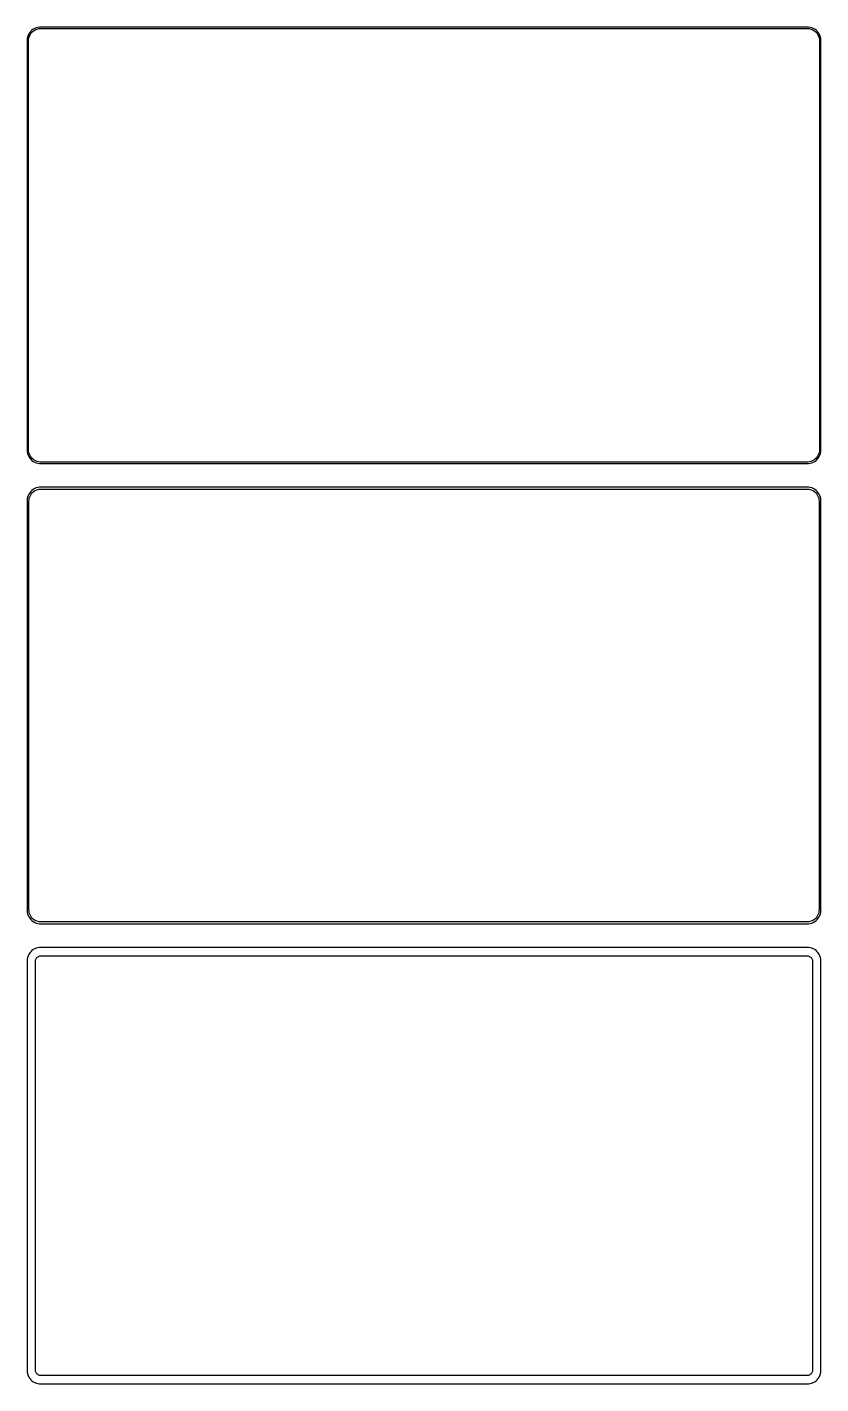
# Model space of a CAD drawing. Header units: metres. Extents: x -150 to 150, y 440 to 952.
import ezdxf

# ---------------------------------------------------------------- set-up
doc = ezdxf.new("R2010")
doc.units = ezdxf.units.M

msp = doc.modelspace()

# ---------------------------------------------------------------- linework, layer by layer
for p, q in [((-149.649, 949.341), (-149.843, 948.743)), ((-149.382, 949.909), (-149.649, 949.341)), ((-149.045, 950.439), (-149.382, 949.909)), ((-149.166, 948.999), (-148.912, 949.538)), ((-148.645, 950.923), (-149.045, 950.439)), ((-148.912, 949.538), (-148.593, 950.042)), ((-148.187, 951.353), (-148.645, 950.923)), ((-148.593, 950.042), (-148.213, 950.502)), ((-148.213, 950.502), (-147.778, 950.91)), ((-147.679, 951.722), (-148.187, 951.353)), ((-147.778, 950.91), (-147.295, 951.261)), ((-147.129, 952.024), (-147.679, 951.722)), ((-147.295, 951.261), (-146.772, 951.548)), ((-146.545, 952.255), (-147.129, 952.024)), ((-146.772, 951.548), (-146.218, 951.768)), ((-145.937, 952.411), (-146.545, 952.255)), ((-146.218, 951.768), (-145.64, 951.916)), ((-145.314, 952.49), (-145.937, 952.411)), ((-145.64, 951.916), (-145.048, 951.991)), ((145.314, 952.49), (-145.314, 952.49)), ((-145.048, 951.991), (145.048, 951.991)), ((145.048, 951.991), (145.64, 951.916)), ((145.937, 952.411), (145.314, 952.49)), ((145.64, 951.916), (146.218, 951.768)), ((146.545, 952.255), (145.937, 952.411)), ((146.218, 951.768), (146.772, 951.548)), ((147.129, 952.024), (146.545, 952.255)), ((146.772, 951.548), (147.295, 951.261)), ((147.679, 951.722), (147.129, 952.024)), ((147.295, 951.261), (147.778, 950.91)), ((148.187, 951.353), (147.679, 951.722)), ((147.778, 950.91), (148.213, 950.502)), ((148.645, 950.923), (148.187, 951.353)), ((148.213, 950.502), (148.593, 950.042)), ((148.593, 950.042), (148.912, 949.538)), ((149.045, 950.439), (148.645, 950.923)), ((148.912, 949.538), (149.166, 948.999)), ((149.382, 949.909), (149.045, 950.439)), ((149.649, 949.341), (149.382, 949.909)), ((149.843, 948.743), (149.649, 949.341)), ((-149.961, 948.127), (-150, 947.5)), ((-150, 947.5), (-150, 792.5)), ((-149.843, 948.743), (-149.961, 948.127)), ((-149.5, 947.25), (-149.463, 947.845)), ((-149.5, 792.75), (-149.5, 947.25)), ((-149.463, 947.845), (-149.351, 948.431)), ((-149.351, 948.431), (-149.166, 948.999)), ((149.166, 948.999), (149.351, 948.431)), ((149.351, 948.431), (149.463, 947.845)), ((149.463, 947.845), (149.5, 947.25)), ((149.5, 947.25), (149.5, 792.75)), ((149.961, 948.127), (149.843, 948.743)), ((150, 947.5), (149.961, 948.127)), ((150, 792.5), (150, 947.5)), ((-150, 792.5), (-149.961, 791.873)), ((-149.961, 791.873), (-149.843, 791.257)), ((-149.843, 791.257), (-149.649, 790.659)), ((-149.649, 790.659), (-149.382, 790.091)), ((-149.463, 792.155), (-149.5, 792.75)), ((-149.351, 791.569), (-149.463, 792.155)), ((-149.382, 790.091), (-149.045, 789.561)), ((-149.166, 791.001), (-149.351, 791.569)), ((-148.912, 790.462), (-149.166, 791.001)), ((-148.593, 789.958), (-148.912, 790.462)), ((148.912, 790.462), (148.593, 789.958)), ((149.166, 791.001), (148.912, 790.462)), ((149.045, 789.561), (149.382, 790.091)), ((149.351, 791.569), (149.166, 791.001)), ((149.463, 792.155), (149.351, 791.569)), ((149.382, 790.091), (149.649, 790.659)), ((149.5, 792.75), (149.463, 792.155)), ((149.649, 790.659), (149.843, 791.257)), ((149.843, 791.257), (149.961, 791.873)), ((149.961, 791.873), (150, 792.5)), ((-149.045, 789.561), (-148.645, 789.077)), ((-148.645, 789.077), (-148.187, 788.647)), ((-148.213, 789.498), (-148.593, 789.958)), ((-147.778, 789.09), (-148.213, 789.498)), ((-148.187, 788.647), (-147.679, 788.278)), ((-147.295, 788.739), (-147.778, 789.09)), ((-147.679, 788.278), (-147.129, 787.976)), ((-146.772, 788.452), (-147.295, 788.739)), ((-147.129, 787.976), (-146.545, 787.745)), ((-146.218, 788.232), (-146.772, 788.452)), ((-146.545, 787.745), (-145.937, 787.589)), ((-145.64, 788.084), (-146.218, 788.232)), ((-145.937, 787.589), (-145.314, 787.51)), ((-145.048, 788.009), (-145.64, 788.084)), ((-145.314, 787.51), (145.314, 787.51)), ((145.048, 788.009), (-145.048, 788.009)), ((145.64, 788.084), (145.048, 788.009)), ((145.314, 787.51), (145.937, 787.589)), ((146.218, 788.232), (145.64, 788.084)), ((145.937, 787.589), (146.545, 787.745)), ((146.772, 788.452), (146.218, 788.232)), ((146.545, 787.745), (147.129, 787.976)), ((147.295, 788.739), (146.772, 788.452)), ((147.129, 787.976), (147.679, 788.278)), ((147.778, 789.09), (147.295, 788.739)), ((147.679, 788.278), (148.187, 788.647)), ((148.213, 789.498), (147.778, 789.09)), ((148.187, 788.647), (148.645, 789.077)), ((148.593, 789.958), (148.213, 789.498)), ((148.645, 789.077), (149.045, 789.561)), ((-149.843, 774.743), (-149.961, 774.127)), ((-149.649, 775.341), (-149.843, 774.743)), ((-149.382, 775.909), (-149.649, 775.341)), ((-149.045, 776.439), (-149.382, 775.909)), ((-149.185, 774.389), (-149.007, 774.935)), ((-148.645, 776.923), (-149.045, 776.439)), ((-149.007, 774.935), (-148.762, 775.456)), ((-148.762, 775.456), (-148.454, 775.941)), ((-148.187, 777.353), (-148.645, 776.923)), ((-148.454, 775.941), (-148.088, 776.384)), ((-147.679, 777.722), (-148.187, 777.353)), ((-148.088, 776.384), (-147.668, 776.778)), ((-147.129, 778.024), (-147.679, 777.722)), ((-147.668, 776.778), (-147.203, 777.116)), ((-147.203, 777.116), (-146.699, 777.393)), ((-146.545, 778.255), (-147.129, 778.024)), ((-146.699, 777.393), (-146.165, 777.604)), ((-145.937, 778.411), (-146.545, 778.255)), ((-146.165, 777.604), (-145.608, 777.747)), ((-145.314, 778.49), (-145.937, 778.411)), ((-145.608, 777.747), (-145.037, 777.819)), ((145.314, 778.49), (-145.314, 778.49)), ((-145.037, 777.819), (145.037, 777.819)), ((145.037, 777.819), (145.608, 777.747)), ((145.937, 778.411), (145.314, 778.49)), ((145.608, 777.747), (146.165, 777.604)), ((146.545, 778.255), (145.937, 778.411)), ((146.165, 777.604), (146.699, 777.393)), ((147.129, 778.024), (146.545, 778.255)), ((146.699, 777.393), (147.203, 777.116)), ((147.679, 777.722), (147.129, 778.024)), ((147.203, 777.116), (147.668, 776.778)), ((147.668, 776.778), (148.088, 776.384)), ((148.187, 777.353), (147.679, 777.722)), ((148.088, 776.384), (148.454, 775.941)), ((148.645, 776.923), (148.187, 777.353)), ((148.454, 775.941), (148.762, 775.456)), ((149.045, 776.439), (148.645, 776.923)), ((148.762, 775.456), (149.007, 774.935)), ((149.007, 774.935), (149.185, 774.389)), ((149.382, 775.909), (149.045, 776.439)), ((149.649, 775.341), (149.382, 775.909)), ((149.843, 774.743), (149.649, 775.341)), ((149.961, 774.127), (149.843, 774.743)), ((-149.961, 774.127), (-150, 773.5)), ((-150, 773.5), (-150, 618.5)), ((-149.328, 773.25), (-149.292, 773.824)), ((-149.328, 618.75), (-149.328, 773.25)), ((-149.292, 773.824), (-149.185, 774.389)), ((149.185, 774.389), (149.292, 773.824)), ((149.292, 773.824), (149.328, 773.25)), ((149.328, 773.25), (149.328, 618.75)), ((150, 773.5), (149.961, 774.127)), ((150, 618.5), (150, 773.5)), ((-150, 618.5), (-149.961, 617.873)), ((-149.961, 617.873), (-149.843, 617.257)), ((-149.843, 617.257), (-149.649, 616.659)), ((-149.649, 616.659), (-149.382, 616.091)), ((-149.382, 616.091), (-149.045, 615.561)), ((-149.292, 618.176), (-149.328, 618.75)), ((-149.185, 617.611), (-149.292, 618.176)), ((-149.007, 617.065), (-149.185, 617.611)), ((-148.762, 616.544), (-149.007, 617.065)), ((-148.454, 616.059), (-148.762, 616.544)), ((-148.088, 615.616), (-148.454, 616.059)), ((-147.668, 615.222), (-148.088, 615.616)), ((148.088, 615.616), (147.668, 615.222)), ((148.454, 616.059), (148.088, 615.616)), ((148.762, 616.544), (148.454, 616.059)), ((149.007, 617.065), (148.762, 616.544)), ((149.185, 617.611), (149.007, 617.065)), ((149.045, 615.561), (149.382, 616.091)), ((149.292, 618.176), (149.185, 617.611)), ((149.328, 618.75), (149.292, 618.176)), ((149.382, 616.091), (149.649, 616.659)), ((149.649, 616.659), (149.843, 617.257)), ((149.843, 617.257), (149.961, 617.873)), ((149.961, 617.873), (150, 618.5)), ((-149.045, 615.561), (-148.645, 615.077)), ((-148.645, 615.077), (-148.187, 614.647)), ((-148.187, 614.647), (-147.679, 614.278)), ((-147.679, 614.278), (-147.129, 613.976)), ((-147.203, 614.884), (-147.668, 615.222)), ((-146.699, 614.607), (-147.203, 614.884)), ((-147.129, 613.976), (-146.545, 613.745)), ((-146.165, 614.396), (-146.699, 614.607)), ((-146.545, 613.745), (-145.937, 613.589)), ((-145.608, 614.253), (-146.165, 614.396)), ((-145.937, 613.589), (-145.314, 613.51)), ((-145.037, 614.181), (-145.608, 614.253)), ((-145.314, 613.51), (145.314, 613.51)), ((145.037, 614.181), (-145.037, 614.181)), ((145.608, 614.253), (145.037, 614.181)), ((145.314, 613.51), (145.937, 613.589)), ((146.165, 614.396), (145.608, 614.253)), ((145.937, 613.589), (146.545, 613.745)), ((146.699, 614.607), (146.165, 614.396)), ((146.545, 613.745), (147.129, 613.976)), ((147.203, 614.884), (146.699, 614.607)), ((147.129, 613.976), (147.679, 614.278)), ((147.668, 615.222), (147.203, 614.884)), ((147.679, 614.278), (148.187, 614.647)), ((148.187, 614.647), (148.645, 615.077)), ((148.645, 615.077), (149.045, 615.561)), ((-149.843, 600.743), (-149.961, 600.127)), ((-149.649, 601.341), (-149.843, 600.743)), ((-149.382, 601.909), (-149.649, 601.341)), ((-149.045, 602.439), (-149.382, 601.909)), ((-148.645, 602.923), (-149.045, 602.439)), ((-148.187, 603.353), (-148.645, 602.923)), ((-147.679, 603.722), (-148.187, 603.353)), ((-147.129, 604.024), (-147.679, 603.722)), ((-146.545, 604.255), (-147.129, 604.024)), ((-146.711, 600.027), (-146.599, 600.266)), ((-146.599, 600.266), (-146.457, 600.49)), ((-145.937, 604.411), (-146.545, 604.255)), ((-146.457, 600.49), (-146.288, 600.694)), ((-146.288, 600.694), (-146.095, 600.876)), ((-146.095, 600.876), (-145.88, 601.031)), ((-145.314, 604.49), (-145.937, 604.411)), ((-145.88, 601.031), (-145.648, 601.159)), ((-145.648, 601.159), (-145.402, 601.256)), ((-145.402, 601.256), (-145.145, 601.322)), ((145.314, 604.49), (-145.314, 604.49)), ((-145.145, 601.322), (-144.882, 601.355)), ((-144.882, 601.355), (144.882, 601.355)), ((144.882, 601.355), (145.145, 601.322)), ((145.145, 601.322), (145.402, 601.256)), ((145.937, 604.411), (145.314, 604.49)), ((145.402, 601.256), (145.648, 601.159)), ((145.648, 601.159), (145.88, 601.031)), ((145.88, 601.031), (146.095, 600.876)), ((146.545, 604.255), (145.937, 604.411)), ((146.095, 600.876), (146.288, 600.694)), ((146.288, 600.694), (146.457, 600.49)), ((146.457, 600.49), (146.599, 600.266)), ((147.129, 604.024), (146.545, 604.255)), ((146.599, 600.266), (146.711, 600.027)), ((147.679, 603.722), (147.129, 604.024)), ((148.187, 603.353), (147.679, 603.722)), ((148.645, 602.923), (148.187, 603.353)), ((149.045, 602.439), (148.645, 602.923)), ((149.382, 601.909), (149.045, 602.439)), ((149.649, 601.341), (149.382, 601.909)), ((149.843, 600.743), (149.649, 601.341)), ((149.961, 600.127), (149.843, 600.743)), ((-149.961, 600.127), (-150, 599.5)), ((-150, 599.5), (-150, 444.5)), ((-146.86, 599.25), (-146.843, 599.514)), ((-146.86, 444.75), (-146.86, 599.25)), ((-146.843, 599.514), (-146.793, 599.775)), ((-146.793, 599.775), (-146.711, 600.027)), ((146.711, 600.027), (146.793, 599.775)), ((146.793, 599.775), (146.843, 599.514)), ((146.843, 599.514), (146.86, 599.25)), ((146.86, 599.25), (146.86, 444.75)), ((150, 599.5), (149.961, 600.127)), ((150, 444.5), (150, 599.5)), ((-150, 444.5), (-149.961, 443.873)), ((-149.961, 443.873), (-149.843, 443.257)), ((-149.843, 443.257), (-149.649, 442.659)), ((-149.649, 442.659), (-149.382, 442.091)), ((-149.382, 442.091), (-149.045, 441.561)), ((-149.045, 441.561), (-148.645, 441.077)), ((-146.843, 444.486), (-146.86, 444.75)), ((-146.793, 444.225), (-146.843, 444.486)), ((-146.711, 443.973), (-146.793, 444.225)), ((-146.599, 443.734), (-146.711, 443.973)), ((-146.457, 443.51), (-146.599, 443.734)), ((-146.288, 443.306), (-146.457, 443.51)), ((-146.095, 443.124), (-146.288, 443.306)), ((-145.88, 442.969), (-146.095, 443.124)), ((-145.648, 442.841), (-145.88, 442.969)), ((-145.402, 442.744), (-145.648, 442.841)), ((-145.145, 442.678), (-145.402, 442.744)), ((-144.882, 442.645), (-145.145, 442.678)), ((144.882, 442.645), (-144.882, 442.645)), ((145.145, 442.678), (144.882, 442.645)), ((145.402, 442.744), (145.145, 442.678)), ((145.648, 442.841), (145.402, 442.744)), ((145.88, 442.969), (145.648, 442.841)), ((146.095, 443.124), (145.88, 442.969)), ((146.288, 443.306), (146.095, 443.124)), ((146.457, 443.51), (146.288, 443.306)), ((146.599, 443.734), (146.457, 443.51)), ((146.711, 443.973), (146.599, 443.734)), ((146.793, 444.225), (146.711, 443.973)), ((146.843, 444.486), (146.793, 444.225)), ((146.86, 444.75), (146.843, 444.486)), ((148.645, 441.077), (149.045, 441.561)), ((149.045, 441.561), (149.382, 442.091)), ((149.382, 442.091), (149.649, 442.659)), ((149.649, 442.659), (149.843, 443.257)), ((149.843, 443.257), (149.961, 443.873)), ((149.961, 443.873), (150, 444.5)), ((-148.645, 441.077), (-148.187, 440.647)), ((-148.187, 440.647), (-147.679, 440.278)), ((-147.679, 440.278), (-147.129, 439.976)), ((-147.129, 439.976), (-146.545, 439.745)), ((-146.545, 439.745), (-145.937, 439.589)), ((-145.937, 439.589), (-145.314, 439.51)), ((-145.314, 439.51), (145.314, 439.51)), ((145.314, 439.51), (145.937, 439.589)), ((145.937, 439.589), (146.545, 439.745)), ((146.545, 439.745), (147.129, 439.976)), ((147.129, 439.976), (147.679, 440.278)), ((147.679, 440.278), (148.187, 440.647)), ((148.187, 440.647), (148.645, 441.077))]:
    msp.add_line(p, q)

doc.saveas('drawing.dxf')
